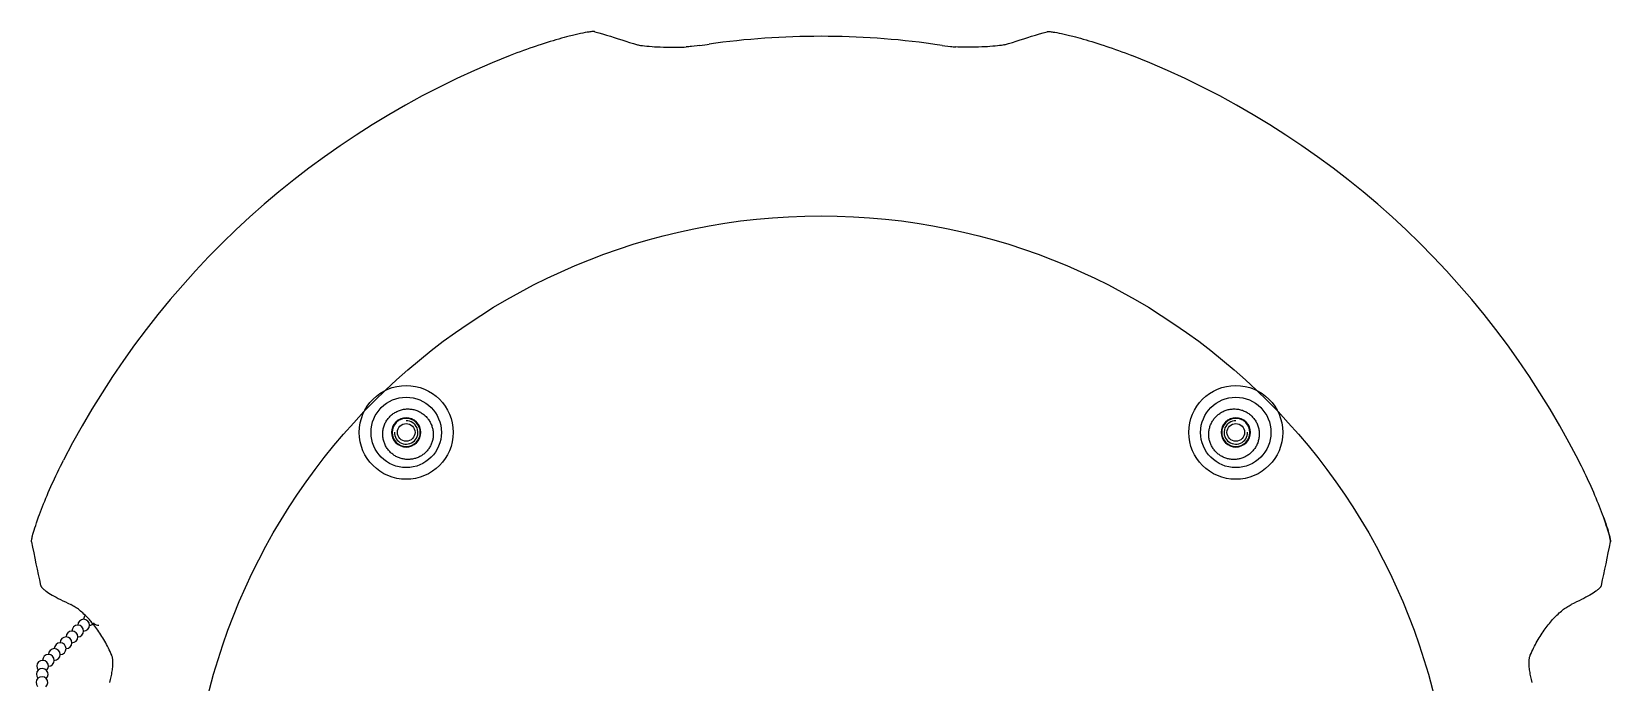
# Model space of a CAD drawing. Header units: millimetres. Extents: x -139278 to 641613, y -260926 to 217780.
# Drawn here: x 43561 to 44100, y 14080 to 14302 of the extents above; entities that cross this region are included whole.
import ezdxf

# ---------------------------------------------------------------- set-up
doc = ezdxf.new("R2010")
doc.units = ezdxf.units.MM

msp = doc.modelspace()

# ---------------------------------------------------------------- linework, layer by layer
for p, q in [((43751.209, 14301.514), (43750.604, 14301.419)), ((43751.573, 14301.565), (43751.209, 14301.514)), ((43751.905, 14301.606), (43751.573, 14301.565)), ((43752.204, 14301.636), (43751.905, 14301.606)), ((43752.471, 14301.657), (43752.204, 14301.636)), ((43752.704, 14301.667), (43752.471, 14301.657)), ((43752.904, 14301.668), (43752.704, 14301.667)), ((43753.07, 14301.659), (43752.904, 14301.668)), ((43753.203, 14301.64), (43753.07, 14301.659)), ((43753.256, 14301.627), (43753.203, 14301.64)), ((43753.256, 14301.627), (43754.586, 14301.238)), ((43906.263, 14301.238), (43907.593, 14301.627)), ((43907.593, 14301.627), (43907.646, 14301.64)), ((43907.646, 14301.64), (43907.779, 14301.659)), ((43907.779, 14301.659), (43907.945, 14301.668)), ((43907.945, 14301.668), (43908.145, 14301.667)), ((43908.145, 14301.667), (43908.379, 14301.657)), ((43908.379, 14301.657), (43908.645, 14301.636)), ((43908.645, 14301.636), (43908.944, 14301.606)), ((43908.944, 14301.606), (43909.276, 14301.565)), ((43909.276, 14301.565), (43909.64, 14301.514)), ((43909.64, 14301.514), (43910.245, 14301.419)), ((43732.204, 14296.374), (43731.107, 14295.994)), ((43733.29, 14296.743), (43732.204, 14296.374)), ((43733.829, 14296.923), (43733.29, 14296.743)), ((43734.897, 14297.274), (43733.829, 14296.923)), ((43735.951, 14297.614), (43734.897, 14297.274)), ((43736.988, 14297.941), (43735.951, 14297.614)), ((43738.007, 14298.256), (43736.988, 14297.941)), ((43739.007, 14298.557), (43738.007, 14298.256)), ((43739.984, 14298.845), (43739.007, 14298.557)), ((43740.939, 14299.12), (43739.984, 14298.845)), ((43741.869, 14299.38), (43740.939, 14299.12)), ((43742.772, 14299.627), (43741.869, 14299.38)), ((43743.647, 14299.86), (43742.772, 14299.627)), ((43744.492, 14300.079), (43743.647, 14299.86)), ((43745.593, 14300.354), (43744.492, 14300.079)), ((43746.581, 14300.591), (43745.593, 14300.354)), ((43747.512, 14300.804), (43746.581, 14300.591)), ((43748.382, 14300.993), (43747.512, 14300.804)), ((43749.189, 14301.159), (43748.382, 14300.993)), ((43749.93, 14301.3), (43749.189, 14301.159)), ((43750.604, 14301.419), (43749.93, 14301.3)), ((43754.586, 14301.238), (43755.913, 14300.846)), ((43755.913, 14300.846), (43757.238, 14300.45)), ((43757.238, 14300.45), (43758.561, 14300.05)), ((43758.561, 14300.05), (43759.882, 14299.647)), ((43759.882, 14299.647), (43761.201, 14299.239)), ((43761.201, 14299.239), (43762.518, 14298.828)), ((43762.518, 14298.828), (43763.833, 14298.413)), ((43763.833, 14298.413), (43765.146, 14297.995)), ((43765.146, 14297.995), (43766.456, 14297.572)), ((43766.456, 14297.572), (43767.764, 14297.146)), ((43767.82, 14297.131), (43768.022, 14297.091)), ((43768.022, 14297.091), (43768.387, 14297.032)), ((43768.387, 14297.032), (43768.874, 14296.963)), ((43768.874, 14296.963), (43769.48, 14296.888)), ((43769.48, 14296.888), (43770.2, 14296.807)), ((43770.2, 14296.807), (43771.03, 14296.723)), ((43771.03, 14296.723), (43771.77, 14296.656)), ((43771.77, 14296.656), (43772.785, 14296.575)), ((43772.785, 14296.575), (43773.665, 14296.514)), ((43773.665, 14296.514), (43774.603, 14296.458)), ((43774.603, 14296.458), (43775.595, 14296.409)), ((43775.595, 14296.409), (43776.638, 14296.368)), ((43776.638, 14296.368), (43777.728, 14296.338)), ((43777.728, 14296.338), (43778.863, 14296.319)), ((43778.863, 14296.319), (43780.038, 14296.314)), ((43780.038, 14296.314), (43781.25, 14296.324)), ((43781.25, 14296.324), (43781.868, 14296.335)), ((43781.868, 14296.335), (43782.495, 14296.35)), ((43782.495, 14296.35), (43783.129, 14296.37)), ((43783.129, 14296.37), (43783.769, 14296.395)), ((43783.769, 14296.395), (43784.417, 14296.424)), ((43784.874, 14296.451), (43784.417, 14296.424)), ((43785.333, 14296.487), (43784.874, 14296.451)), ((43785.794, 14296.529), (43785.333, 14296.487)), ((43786.258, 14296.578), (43785.794, 14296.529)), ((43787.19, 14296.69), (43786.258, 14296.578)), ((43788.128, 14296.816), (43787.19, 14296.69)), ((43789.072, 14296.95), (43788.128, 14296.816)), ((43789.072, 14296.95), (43791.584, 14297.308)), ((43791.584, 14297.308), (43792.215, 14297.396)), ((43869.265, 14297.308), (43868.634, 14297.396)), ((43871.778, 14296.95), (43869.265, 14297.308)), ((43871.778, 14296.95), (43872.721, 14296.816)), ((43872.721, 14296.816), (43873.66, 14296.69)), ((43873.66, 14296.69), (43874.591, 14296.578)), ((43874.591, 14296.578), (43875.055, 14296.529)), ((43875.055, 14296.529), (43875.516, 14296.487)), ((43875.516, 14296.487), (43875.975, 14296.451)), ((43875.975, 14296.451), (43876.433, 14296.424)), ((43877.08, 14296.395), (43876.433, 14296.424)), ((43877.72, 14296.37), (43877.08, 14296.395)), ((43878.354, 14296.35), (43877.72, 14296.37)), ((43878.981, 14296.335), (43878.354, 14296.35)), ((43879.599, 14296.324), (43878.981, 14296.335)), ((43880.811, 14296.314), (43879.599, 14296.324)), ((43881.986, 14296.319), (43880.811, 14296.314)), ((43883.121, 14296.338), (43881.986, 14296.319)), ((43884.212, 14296.368), (43883.121, 14296.338)), ((43885.255, 14296.409), (43884.212, 14296.368)), ((43886.247, 14296.458), (43885.255, 14296.409)), ((43887.184, 14296.514), (43886.247, 14296.458)), ((43888.064, 14296.575), (43887.184, 14296.514)), ((43889.079, 14296.656), (43888.064, 14296.575)), ((43889.819, 14296.723), (43889.079, 14296.656)), ((43890.649, 14296.807), (43889.819, 14296.723)), ((43891.369, 14296.888), (43890.649, 14296.807)), ((43891.975, 14296.963), (43891.369, 14296.888)), ((43892.462, 14297.032), (43891.975, 14296.963)), ((43892.827, 14297.091), (43892.462, 14297.032)), ((43893.029, 14297.131), (43892.827, 14297.091)), ((43893.085, 14297.146), (43894.393, 14297.572)), ((43894.393, 14297.572), (43895.704, 14297.995)), ((43895.704, 14297.995), (43897.016, 14298.413)), ((43897.016, 14298.413), (43898.331, 14298.828)), ((43898.331, 14298.828), (43899.648, 14299.239)), ((43899.648, 14299.239), (43900.967, 14299.647)), ((43900.967, 14299.647), (43902.288, 14300.05)), ((43902.288, 14300.05), (43903.611, 14300.45)), ((43903.611, 14300.45), (43904.936, 14300.846)), ((43904.936, 14300.846), (43906.263, 14301.238)), ((43910.245, 14301.419), (43910.919, 14301.3)), ((43910.919, 14301.3), (43911.66, 14301.159)), ((43911.66, 14301.159), (43912.467, 14300.993)), ((43912.467, 14300.993), (43913.337, 14300.804)), ((43913.337, 14300.804), (43914.268, 14300.591)), ((43914.268, 14300.591), (43915.256, 14300.354)), ((43915.256, 14300.354), (43916.357, 14300.079)), ((43916.357, 14300.079), (43917.202, 14299.86)), ((43917.202, 14299.86), (43918.077, 14299.627)), ((43918.077, 14299.627), (43918.981, 14299.38)), ((43918.981, 14299.38), (43919.91, 14299.12)), ((43919.91, 14299.12), (43920.865, 14298.845)), ((43920.865, 14298.845), (43921.843, 14298.557)), ((43921.843, 14298.557), (43922.842, 14298.256)), ((43922.842, 14298.256), (43923.861, 14297.941)), ((43923.861, 14297.941), (43924.898, 14297.614)), ((43924.898, 14297.614), (43925.952, 14297.274)), ((43925.952, 14297.274), (43927.02, 14296.923)), ((43927.02, 14296.923), (43927.559, 14296.743)), ((43927.559, 14296.743), (43928.646, 14296.374)), ((43928.646, 14296.374), (43929.742, 14295.994)), ((43725.54, 14293.947), (43724.423, 14293.512)), ((43726.659, 14294.374), (43725.54, 14293.947)), ((43727.777, 14294.793), (43726.659, 14294.374)), ((43728.892, 14295.203), (43727.777, 14294.793)), ((43730.003, 14295.603), (43728.892, 14295.203)), ((43731.107, 14295.994), (43730.003, 14295.603)), ((43929.742, 14295.994), (43930.846, 14295.603)), ((43930.846, 14295.603), (43931.957, 14295.203)), ((43931.957, 14295.203), (43933.072, 14294.793)), ((43933.072, 14294.793), (43934.19, 14294.374)), ((43934.19, 14294.374), (43935.309, 14293.947)), ((43935.309, 14293.947), (43936.426, 14293.512)), ((43686, 14172.159), (43686.324, 14172.294)), ((43686.324, 14172.294), (43686.653, 14172.416)), ((43686.653, 14172.416), (43686.987, 14172.524)), ((43686.987, 14172.524), (43687.325, 14172.619)), ((43687.325, 14172.619), (43687.666, 14172.7)), ((43687.666, 14172.7), (43688.01, 14172.766)), ((43688.01, 14172.766), (43688.357, 14172.819)), ((43688.357, 14172.819), (43688.705, 14172.857)), ((43688.705, 14172.857), (43689.055, 14172.881)), ((43689.055, 14172.881), (43689.405, 14172.891)), ((43689.405, 14172.891), (43689.755, 14172.887)), ((43689.755, 14172.887), (43690.105, 14172.869)), ((43690.105, 14172.869), (43690.453, 14172.836)), ((43690.453, 14172.836), (43690.8, 14172.789)), ((43690.8, 14172.789), (43691.145, 14172.729)), ((43691.145, 14172.729), (43691.486, 14172.654)), ((43691.486, 14172.654), (43691.825, 14172.566)), ((43691.825, 14172.566), (43692.159, 14172.464)), ((43692.159, 14172.464), (43692.489, 14172.348)), ((43692.489, 14172.348), (43692.814, 14172.22)), ((43692.814, 14172.22), (43693.134, 14172.078)), ((43967.686, 14172.065), (43968.006, 14172.208)), ((43968.006, 14172.208), (43968.332, 14172.338)), ((43968.332, 14172.338), (43968.663, 14172.455)), ((43968.663, 14172.455), (43968.998, 14172.558)), ((43968.998, 14172.558), (43969.337, 14172.648)), ((43969.337, 14172.648), (43969.679, 14172.723)), ((43969.679, 14172.723), (43970.025, 14172.785)), ((43970.025, 14172.785), (43970.373, 14172.833)), ((43970.373, 14172.833), (43970.722, 14172.867)), ((43970.722, 14172.867), (43971.073, 14172.886)), ((43971.073, 14172.886), (43971.424, 14172.891)), ((43971.424, 14172.891), (43971.775, 14172.882)), ((43971.775, 14172.882), (43972.126, 14172.859)), ((43972.126, 14172.859), (43972.475, 14172.821)), ((43972.475, 14172.821), (43972.823, 14172.769)), ((43972.823, 14172.769), (43973.169, 14172.703)), ((43973.169, 14172.703), (43973.511, 14172.622)), ((43973.511, 14172.622), (43973.85, 14172.528)), ((43973.85, 14172.528), (43974.185, 14172.42)), ((43974.185, 14172.42), (43974.516, 14172.298)), ((43974.516, 14172.298), (43974.841, 14172.163)), ((43681.262, 14166.791), (43681.37, 14167.126)), ((43681.37, 14167.126), (43681.492, 14167.456)), ((43681.492, 14167.456), (43681.627, 14167.781)), ((43681.627, 14167.781), (43681.776, 14168.101)), ((43681.776, 14168.101), (43681.937, 14168.414)), ((43681.937, 14168.414), (43682.112, 14168.72)), ((43682.112, 14168.72), (43682.299, 14169.018)), ((43682.299, 14169.018), (43682.498, 14169.309)), ((43682.498, 14169.309), (43682.709, 14169.591)), ((43682.709, 14169.591), (43682.931, 14169.865)), ((43682.931, 14169.865), (43683.164, 14170.129)), ((43683.164, 14170.129), (43683.407, 14170.382)), ((43683.407, 14170.382), (43683.661, 14170.625)), ((43683.661, 14170.625), (43683.924, 14170.858)), ((43683.924, 14170.858), (43684.196, 14171.079)), ((43684.196, 14171.079), (43684.477, 14171.29)), ((43684.477, 14171.29), (43684.767, 14171.488)), ((43684.767, 14171.488), (43685.065, 14171.675)), ((43685.065, 14171.675), (43685.37, 14171.849)), ((43685.37, 14171.849), (43685.682, 14172.01)), ((43685.682, 14172.01), (43686, 14172.159)), ((43693.134, 14172.078), (43693.447, 14171.924)), ((43693.447, 14171.924), (43693.754, 14171.757)), ((43693.754, 14171.757), (43694.054, 14171.579)), ((43694.054, 14171.579), (43694.347, 14171.388)), ((43694.347, 14171.388), (43694.631, 14171.185)), ((43694.631, 14171.185), (43694.907, 14170.971)), ((43694.907, 14170.971), (43695.175, 14170.747)), ((43695.175, 14170.747), (43695.433, 14170.511)), ((43695.433, 14170.511), (43695.681, 14170.266)), ((43695.681, 14170.266), (43695.92, 14170.01)), ((43695.92, 14170.01), (43696.133, 14169.764)), ((43696.133, 14169.764), (43696.337, 14169.509)), ((43696.337, 14169.509), (43696.531, 14169.246)), ((43696.531, 14169.246), (43696.716, 14168.977)), ((43696.716, 14168.977), (43696.89, 14168.701)), ((43696.89, 14168.701), (43697.053, 14168.418)), ((43697.053, 14168.418), (43697.206, 14168.13)), ((43697.206, 14168.13), (43697.348, 14167.836)), ((43697.348, 14167.836), (43697.479, 14167.537)), ((43697.479, 14167.537), (43697.598, 14167.233)), ((43697.598, 14167.233), (43697.706, 14166.924)), ((43697.706, 14166.924), (43697.802, 14166.612)), ((43963.04, 14166.584), (43963.134, 14166.896)), ((43963.134, 14166.896), (43963.241, 14167.203)), ((43963.241, 14167.203), (43963.358, 14167.507)), ((43963.358, 14167.507), (43963.487, 14167.806)), ((43963.487, 14167.806), (43963.627, 14168.099)), ((43963.627, 14168.099), (43963.779, 14168.387)), ((43963.779, 14168.387), (43963.94, 14168.67)), ((43963.94, 14168.67), (43964.113, 14168.946)), ((43964.113, 14168.946), (43964.295, 14169.215)), ((43964.295, 14169.215), (43964.488, 14169.477)), ((43964.488, 14169.477), (43964.69, 14169.732)), ((43964.69, 14169.732), (43964.901, 14169.979)), ((43964.901, 14169.979), (43965.139, 14170.236)), ((43965.139, 14170.236), (43965.387, 14170.484)), ((43965.387, 14170.484), (43965.645, 14170.721)), ((43965.645, 14170.721), (43965.912, 14170.947)), ((43965.912, 14170.947), (43966.188, 14171.163)), ((43966.188, 14171.163), (43966.473, 14171.367)), ((43966.473, 14171.367), (43966.765, 14171.56)), ((43966.765, 14171.56), (43967.065, 14171.741)), ((43967.065, 14171.741), (43967.373, 14171.909)), ((43967.373, 14171.909), (43967.686, 14172.065)), ((43974.841, 14172.163), (43975.16, 14172.014)), ((43975.16, 14172.014), (43975.473, 14171.852)), ((43975.473, 14171.852), (43975.779, 14171.678)), ((43975.779, 14171.678), (43976.078, 14171.491)), ((43976.078, 14171.491), (43976.368, 14171.292)), ((43976.368, 14171.292), (43976.651, 14171.081)), ((43976.651, 14171.081), (43976.924, 14170.859)), ((43976.924, 14170.859), (43977.188, 14170.626)), ((43977.188, 14170.626), (43977.442, 14170.382)), ((43977.442, 14170.382), (43977.685, 14170.129)), ((43977.685, 14170.129), (43977.917, 14169.866)), ((43977.917, 14169.866), (43978.139, 14169.594)), ((43978.139, 14169.594), (43978.349, 14169.313)), ((43978.349, 14169.313), (43978.547, 14169.023)), ((43978.547, 14169.023), (43978.734, 14168.725)), ((43978.734, 14168.725), (43978.908, 14168.42)), ((43978.908, 14168.42), (43979.07, 14168.108)), ((43979.07, 14168.108), (43979.218, 14167.79)), ((43979.218, 14167.79), (43979.353, 14167.466)), ((43979.353, 14167.466), (43979.475, 14167.137)), ((43979.475, 14167.137), (43979.584, 14166.803)), ((43680.898, 14164.365), (43680.908, 14164.716)), ((43680.904, 14164.013), (43680.898, 14164.365)), ((43680.923, 14163.663), (43680.904, 14164.013)), ((43680.908, 14164.716), (43680.931, 14165.067)), ((43680.957, 14163.313), (43680.923, 14163.663)), ((43680.931, 14165.067), (43680.969, 14165.416)), ((43681.004, 14162.965), (43680.957, 14163.313)), ((43680.969, 14165.416), (43681.021, 14165.764)), ((43681.066, 14162.62), (43681.004, 14162.965)), ((43681.021, 14165.764), (43681.087, 14166.109)), ((43681.142, 14162.277), (43681.066, 14162.62)), ((43681.087, 14166.109), (43681.167, 14166.452)), ((43681.232, 14161.938), (43681.142, 14162.277)), ((43681.167, 14166.452), (43681.262, 14166.791)), ((43681.335, 14161.603), (43681.232, 14161.938)), ((43681.452, 14161.273), (43681.335, 14161.603)), ((43697.681, 14161.468), (43697.57, 14161.16)), ((43697.78, 14161.779), (43697.681, 14161.468)), ((43697.867, 14162.094), (43697.78, 14161.779)), ((43697.802, 14166.612), (43697.886, 14166.297)), ((43697.942, 14162.411), (43697.867, 14162.094)), ((43697.886, 14166.297), (43697.958, 14165.978)), ((43698.005, 14162.732), (43697.942, 14162.411)), ((43697.958, 14165.978), (43698.018, 14165.657)), ((43698.056, 14163.055), (43698.005, 14162.732)), ((43698.018, 14165.657), (43698.065, 14165.334)), ((43698.094, 14163.379), (43698.056, 14163.055)), ((43698.065, 14165.334), (43698.101, 14165.01)), ((43698.12, 14163.705), (43698.094, 14163.379)), ((43698.101, 14165.01), (43698.124, 14164.684)), ((43698.134, 14164.031), (43698.12, 14163.705)), ((43698.124, 14164.684), (43698.135, 14164.357)), ((43698.135, 14164.357), (43698.134, 14164.031)), ((43962.714, 14164.336), (43962.724, 14164.661)), ((43962.716, 14164.01), (43962.714, 14164.336)), ((43962.73, 14163.685), (43962.716, 14164.01)), ((43962.724, 14164.661), (43962.746, 14164.986)), ((43962.757, 14163.361), (43962.73, 14163.685)), ((43962.746, 14164.986), (43962.781, 14165.31)), ((43962.796, 14163.037), (43962.757, 14163.361)), ((43962.781, 14165.31), (43962.827, 14165.632)), ((43962.847, 14162.716), (43962.796, 14163.037)), ((43962.827, 14165.632), (43962.886, 14165.952)), ((43962.91, 14162.396), (43962.847, 14162.716)), ((43962.886, 14165.952), (43962.957, 14166.27)), ((43962.986, 14162.08), (43962.91, 14162.396)), ((43962.957, 14166.27), (43963.04, 14166.584)), ((43963.073, 14161.766), (43962.986, 14162.08)), ((43963.172, 14161.456), (43963.073, 14161.766)), ((43963.283, 14161.15), (43963.172, 14161.456)), ((43979.523, 14161.631), (43979.408, 14161.301)), ((43979.625, 14161.965), (43979.523, 14161.631)), ((43979.584, 14166.803), (43979.678, 14166.465)), ((43979.713, 14162.303), (43979.625, 14161.965)), ((43979.678, 14166.465), (43979.759, 14166.124)), ((43979.788, 14162.645), (43979.713, 14162.303)), ((43979.759, 14166.124), (43979.826, 14165.78)), ((43979.849, 14162.99), (43979.788, 14162.645)), ((43979.826, 14165.78), (43979.878, 14165.433)), ((43979.895, 14163.337), (43979.849, 14162.99)), ((43979.878, 14165.433), (43979.917, 14165.085)), ((43979.928, 14163.685), (43979.895, 14163.337)), ((43979.917, 14165.085), (43979.941, 14164.735)), ((43979.946, 14164.035), (43979.928, 14163.685)), ((43979.941, 14164.735), (43979.951, 14164.385)), ((43979.951, 14164.385), (43979.946, 14164.035)), ((43681.582, 14160.947), (43681.452, 14161.273)), ((43681.725, 14160.627), (43681.582, 14160.947)), ((43681.881, 14160.313), (43681.725, 14160.627)), ((43682.049, 14160.006), (43681.881, 14160.313)), ((43682.23, 14159.706), (43682.049, 14160.006)), ((43682.423, 14159.413), (43682.23, 14159.706)), ((43682.627, 14159.129), (43682.423, 14159.413)), ((43682.842, 14158.853), (43682.627, 14159.129)), ((43683.069, 14158.586), (43682.842, 14158.853)), ((43683.306, 14158.328), (43683.069, 14158.586)), ((43683.554, 14158.08), (43683.306, 14158.328)), ((43683.811, 14157.842), (43683.554, 14158.08)), ((43684.058, 14157.631), (43683.811, 14157.842)), ((43684.313, 14157.429), (43684.058, 14157.631)), ((43684.575, 14157.236), (43684.313, 14157.429)), ((43684.844, 14157.053), (43684.575, 14157.236)), ((43685.12, 14156.881), (43684.844, 14157.053)), ((43685.402, 14156.719), (43685.12, 14156.881)), ((43685.691, 14156.568), (43685.402, 14156.719)), ((43685.984, 14156.428), (43685.691, 14156.568)), ((43686.283, 14156.299), (43685.984, 14156.428)), ((43686.586, 14156.181), (43686.283, 14156.299)), ((43686.894, 14156.075), (43686.586, 14156.181)), ((43687.205, 14155.98), (43686.894, 14156.075)), ((43692.334, 14156.113), (43692.024, 14156.014)), ((43692.64, 14156.223), (43692.334, 14156.113)), ((43692.942, 14156.346), (43692.64, 14156.223)), ((43693.239, 14156.48), (43692.942, 14156.346)), ((43693.531, 14156.625), (43693.239, 14156.48)), ((43693.817, 14156.781), (43693.531, 14156.625)), ((43694.097, 14156.947), (43693.817, 14156.781)), ((43694.37, 14157.125), (43694.097, 14156.947)), ((43694.637, 14157.313), (43694.37, 14157.125)), ((43694.896, 14157.511), (43694.637, 14157.313)), ((43695.148, 14157.719), (43694.896, 14157.511)), ((43695.392, 14157.936), (43695.148, 14157.719)), ((43695.627, 14158.163), (43695.392, 14157.936)), ((43695.855, 14158.399), (43695.627, 14158.163)), ((43696.073, 14158.644), (43695.855, 14158.399)), ((43696.281, 14158.896), (43696.073, 14158.644)), ((43696.48, 14159.156), (43696.281, 14158.896)), ((43696.668, 14159.424), (43696.48, 14159.156)), ((43696.846, 14159.698), (43696.668, 14159.424)), ((43697.013, 14159.979), (43696.846, 14159.698)), ((43697.169, 14160.266), (43697.013, 14159.979)), ((43697.314, 14160.559), (43697.169, 14160.266)), ((43697.448, 14160.857), (43697.314, 14160.559)), ((43697.57, 14161.16), (43697.448, 14160.857)), ((43963.405, 14160.848), (43963.283, 14161.15)), ((43963.539, 14160.551), (43963.405, 14160.848)), ((43963.684, 14160.259), (43963.539, 14160.551)), ((43963.84, 14159.973), (43963.684, 14160.259)), ((43964.007, 14159.693), (43963.84, 14159.973)), ((43964.184, 14159.42), (43964.007, 14159.693)), ((43964.372, 14159.153), (43964.184, 14159.42)), ((43964.57, 14158.894), (43964.372, 14159.153)), ((43964.778, 14158.642), (43964.57, 14158.894)), ((43964.995, 14158.398), (43964.778, 14158.642)), ((43965.222, 14158.163), (43964.995, 14158.398)), ((43965.458, 14157.935), (43965.222, 14158.163)), ((43965.703, 14157.717), (43965.458, 14157.935)), ((43965.955, 14157.509), (43965.703, 14157.717)), ((43966.216, 14157.31), (43965.955, 14157.509)), ((43966.483, 14157.122), (43966.216, 14157.31)), ((43966.758, 14156.944), (43966.483, 14157.122)), ((43967.039, 14156.777), (43966.758, 14156.944)), ((43967.326, 14156.621), (43967.039, 14156.777)), ((43967.619, 14156.476), (43967.326, 14156.621)), ((43967.917, 14156.342), (43967.619, 14156.476)), ((43968.22, 14156.219), (43967.917, 14156.342)), ((43968.527, 14156.109), (43968.22, 14156.219)), ((43968.838, 14156.01), (43968.527, 14156.109)), ((43973.984, 14156.084), (43973.672, 14155.988)), ((43974.292, 14156.192), (43973.984, 14156.084)), ((43974.596, 14156.311), (43974.292, 14156.192)), ((43974.895, 14156.442), (43974.596, 14156.311)), ((43975.189, 14156.584), (43974.895, 14156.442)), ((43975.478, 14156.736), (43975.189, 14156.584)), ((43975.76, 14156.9), (43975.478, 14156.736)), ((43976.036, 14157.074), (43975.76, 14156.9)), ((43976.306, 14157.258), (43976.036, 14157.074)), ((43976.568, 14157.453), (43976.306, 14157.258)), ((43976.823, 14157.657), (43976.568, 14157.453)), ((43977.07, 14157.87), (43976.823, 14157.657)), ((43977.325, 14158.109), (43977.07, 14157.87)), ((43977.571, 14158.357), (43977.325, 14158.109)), ((43977.806, 14158.615), (43977.571, 14158.357)), ((43978.031, 14158.883), (43977.806, 14158.615)), ((43978.244, 14159.159), (43978.031, 14158.883)), ((43978.447, 14159.443), (43978.244, 14159.159)), ((43978.638, 14159.736), (43978.447, 14159.443)), ((43978.817, 14160.036), (43978.638, 14159.736)), ((43978.984, 14160.343), (43978.817, 14160.036)), ((43979.138, 14160.656), (43978.984, 14160.343)), ((43979.279, 14160.976), (43979.138, 14160.656)), ((43979.408, 14161.301), (43979.279, 14160.976)), ((43569.397, 14150.103), (43569.905, 14151.17)), ((43569.905, 14151.17), (43570.423, 14152.24)), ((43570.423, 14152.24), (43570.951, 14153.312)), ((43570.951, 14153.312), (43571.486, 14154.385)), ((43571.486, 14154.385), (43572.029, 14155.455)), ((43687.52, 14155.898), (43687.205, 14155.98)), ((43687.838, 14155.827), (43687.52, 14155.898)), ((43688.158, 14155.768), (43687.838, 14155.827)), ((43688.48, 14155.721), (43688.158, 14155.768)), ((43688.804, 14155.687), (43688.48, 14155.721)), ((43689.129, 14155.664), (43688.804, 14155.687)), ((43689.454, 14155.654), (43689.129, 14155.664)), ((43689.78, 14155.656), (43689.454, 14155.654)), ((43690.105, 14155.671), (43689.78, 14155.656)), ((43690.429, 14155.698), (43690.105, 14155.671)), ((43690.753, 14155.737), (43690.429, 14155.698)), ((43691.074, 14155.788), (43690.753, 14155.737)), ((43691.393, 14155.851), (43691.074, 14155.788)), ((43691.71, 14155.926), (43691.393, 14155.851)), ((43692.024, 14156.014), (43691.71, 14155.926)), ((43969.153, 14155.923), (43968.838, 14156.01)), ((43969.471, 14155.848), (43969.153, 14155.923)), ((43969.791, 14155.785), (43969.471, 14155.848)), ((43970.114, 14155.734), (43969.791, 14155.785)), ((43970.438, 14155.696), (43970.114, 14155.734)), ((43970.764, 14155.67), (43970.438, 14155.696)), ((43971.09, 14155.656), (43970.764, 14155.67)), ((43971.417, 14155.655), (43971.09, 14155.656)), ((43971.743, 14155.665), (43971.417, 14155.655)), ((43972.069, 14155.689), (43971.743, 14155.665)), ((43972.394, 14155.724), (43972.069, 14155.689)), ((43972.717, 14155.772), (43972.394, 14155.724)), ((43973.038, 14155.832), (43972.717, 14155.772)), ((43973.356, 14155.904), (43973.038, 14155.832)), ((43973.672, 14155.988), (43973.356, 14155.904)), ((44089.363, 14154.385), (44088.82, 14155.455)), ((44089.898, 14153.312), (44089.363, 14154.385)), ((44090.426, 14152.24), (44089.898, 14153.312)), ((44090.944, 14151.17), (44090.426, 14152.24)), ((44091.453, 14150.103), (44090.944, 14151.17)), ((43566.807, 14144.375), (43567.249, 14145.391)), ((43567.249, 14145.391), (43567.705, 14146.421)), ((43567.705, 14146.421), (43567.937, 14146.94)), ((43567.937, 14146.94), (43568.412, 14147.986)), ((43568.412, 14147.986), (43568.899, 14149.041)), ((43568.899, 14149.041), (43569.397, 14150.103)), ((44091.95, 14149.041), (44091.453, 14150.103)), ((44092.437, 14147.986), (44091.95, 14149.041)), ((44092.912, 14146.94), (44092.437, 14147.986)), ((44093.145, 14146.421), (44092.912, 14146.94)), ((44093.6, 14145.391), (44093.145, 14146.421)), ((44094.042, 14144.375), (44093.6, 14145.391)), ((43564.815, 14139.553), (43565.182, 14140.477)), ((43565.182, 14140.477), (43565.566, 14141.423)), ((43565.566, 14141.423), (43565.965, 14142.389)), ((43565.965, 14142.389), (43566.378, 14143.374)), ((43566.378, 14143.374), (43566.807, 14144.375)), ((44094.471, 14143.374), (44094.042, 14144.375)), ((44094.885, 14142.389), (44094.471, 14143.374)), ((44095.283, 14141.423), (44094.885, 14142.389)), ((44095.667, 14140.477), (44095.283, 14141.423)), ((44096.034, 14139.553), (44095.667, 14140.477)), ((43562.793, 14134.078), (43563.126, 14135.038)), ((43563.126, 14135.038), (43563.509, 14136.107)), ((43563.509, 14136.107), (43563.81, 14136.928)), ((43563.81, 14136.928), (43564.128, 14137.777)), ((43564.128, 14137.777), (43564.463, 14138.652)), ((43564.463, 14138.652), (43564.815, 14139.553)), ((44096.386, 14138.652), (44096.034, 14139.553)), ((44096.721, 14137.777), (44096.386, 14138.652)), ((44097.039, 14136.928), (44096.721, 14137.777)), ((44097.341, 14136.107), (44097.039, 14136.928)), ((44097.723, 14135.038), (44097.341, 14136.107)), ((44097.485, 14135.708), (44097.837, 14134.712)), ((44098.056, 14134.078), (44097.723, 14135.038)), ((44097.837, 14134.712), (44098.16, 14133.77)), ((43561.26, 14128.881), (43561.333, 14129.207)), ((43561.333, 14129.207), (43561.419, 14129.564)), ((43561.419, 14129.564), (43561.574, 14130.156)), ((43561.574, 14130.156), (43561.758, 14130.815)), ((43561.758, 14130.815), (43561.972, 14131.539)), ((43561.972, 14131.539), (43562.216, 14132.326)), ((43562.216, 14132.326), (43562.49, 14133.173)), ((43562.49, 14133.173), (43562.793, 14134.078)), ((44098.359, 14133.173), (44098.056, 14134.078)), ((44098.16, 14133.77), (44098.454, 14132.884)), ((44098.633, 14132.326), (44098.359, 14133.173)), ((44098.454, 14132.884), (44098.718, 14132.057)), ((44098.877, 14131.539), (44098.633, 14132.326)), ((44098.718, 14132.057), (44098.952, 14131.291)), ((44099.091, 14130.815), (44098.877, 14131.539)), ((44098.952, 14131.291), (44099.156, 14130.588)), ((44099.275, 14130.156), (44099.091, 14130.815)), ((44099.156, 14130.588), (44099.33, 14129.951)), ((44099.43, 14129.564), (44099.275, 14130.156)), ((44099.33, 14129.951), (44099.43, 14129.564)), ((44099.516, 14129.207), (44099.43, 14129.564)), ((44099.43, 14129.564), (44099.516, 14129.207)), ((44099.589, 14128.881), (44099.516, 14129.207)), ((44099.516, 14129.207), (44099.589, 14128.881)), ((43561.094, 14127.729), (43561.101, 14127.895)), ((43561.1, 14127.595), (43561.094, 14127.729)), ((43561.108, 14127.541), (43561.1, 14127.595)), ((43561.101, 14127.895), (43561.121, 14128.093)), ((43561.108, 14127.541), (43561.465, 14125.674)), ((43561.121, 14128.093), (43561.154, 14128.324)), ((43561.154, 14128.324), (43561.201, 14128.587)), ((43561.201, 14128.587), (43561.26, 14128.881)), ((43561.465, 14125.674), (43561.83, 14123.809)), ((43561.83, 14123.809), (43562.202, 14121.948)), ((44098.647, 14121.948), (44099.019, 14123.809)), ((44099.019, 14123.809), (44099.384, 14125.674)), ((44099.384, 14125.674), (44099.742, 14127.541)), ((44099.648, 14128.587), (44099.589, 14128.881)), ((44099.589, 14128.881), (44099.649, 14128.587)), ((44099.695, 14128.324), (44099.648, 14128.587)), ((44099.649, 14128.587), (44099.695, 14128.324)), ((44099.728, 14128.093), (44099.695, 14128.324)), ((44099.695, 14128.324), (44099.728, 14128.093)), ((44099.748, 14127.895), (44099.728, 14128.093)), ((44099.728, 14128.093), (44099.748, 14127.895)), ((44099.742, 14127.541), (44099.749, 14127.595)), ((44099.749, 14127.595), (44099.742, 14127.541)), ((44099.755, 14127.729), (44099.748, 14127.895)), ((44099.748, 14127.895), (44099.755, 14127.729)), ((44099.749, 14127.595), (44099.755, 14127.729)), ((44099.755, 14127.729), (44099.749, 14127.595)), ((43562.202, 14121.948), (43562.582, 14120.09)), ((43562.582, 14120.09), (43562.97, 14118.235)), ((44097.879, 14118.235), (44098.267, 14120.09)), ((44098.267, 14120.09), (44098.647, 14121.948)), ((43562.97, 14118.235), (43563.365, 14116.384)), ((43563.365, 14116.384), (43563.767, 14114.536)), ((43563.767, 14114.536), (43564.177, 14112.691)), ((44096.672, 14112.691), (44097.082, 14114.536)), ((44097.082, 14114.536), (44097.484, 14116.384)), ((44097.484, 14116.384), (44097.879, 14118.235)), ((43564.177, 14112.691), (43564.204, 14112.594)), ((43564.204, 14112.594), (43564.244, 14112.494)), ((43564.244, 14112.494), (43564.295, 14112.39)), ((43564.295, 14112.39), (43564.359, 14112.282)), ((43564.359, 14112.282), (43564.434, 14112.171)), ((43564.434, 14112.171), (43564.522, 14112.056)), ((43564.522, 14112.056), (43564.621, 14111.937)), ((43564.621, 14111.937), (43564.733, 14111.814)), ((43564.733, 14111.814), (43564.856, 14111.688)), ((43564.856, 14111.688), (43564.992, 14111.559)), ((43564.992, 14111.559), (43565.14, 14111.426)), ((43565.14, 14111.426), (43565.299, 14111.289)), ((43565.299, 14111.289), (43565.471, 14111.149)), ((43565.471, 14111.149), (43565.654, 14111.005)), ((43565.654, 14111.005), (43565.849, 14110.858)), ((43565.849, 14110.858), (43566.056, 14110.707)), ((43566.056, 14110.707), (43566.506, 14110.396)), ((43566.506, 14110.396), (43567.002, 14110.071)), ((43567.002, 14110.071), (43567.545, 14109.733)), ((43567.545, 14109.733), (43568.134, 14109.382)), ((43568.134, 14109.382), (43568.768, 14109.018)), ((43568.768, 14109.018), (43569.448, 14108.641)), ((43569.448, 14108.641), (43570.173, 14108.252)), ((43570.173, 14108.252), (43570.942, 14107.852)), ((43570.942, 14107.852), (43571.755, 14107.439)), ((44089.907, 14107.852), (44089.094, 14107.439)), ((44090.676, 14108.252), (44089.907, 14107.852)), ((44091.401, 14108.641), (44090.676, 14108.252)), ((44092.081, 14109.018), (44091.401, 14108.641)), ((44092.716, 14109.382), (44092.081, 14109.018)), ((44093.304, 14109.733), (44092.716, 14109.382)), ((44093.847, 14110.071), (44093.304, 14109.733)), ((44094.344, 14110.396), (44093.847, 14110.071)), ((44094.793, 14110.707), (44094.344, 14110.396)), ((44095, 14110.858), (44094.793, 14110.707)), ((44095.195, 14111.005), (44095, 14110.858)), ((44095.378, 14111.149), (44095.195, 14111.005)), ((44095.55, 14111.289), (44095.378, 14111.149)), ((44095.709, 14111.426), (44095.55, 14111.289)), ((44095.857, 14111.559), (44095.709, 14111.426)), ((44095.993, 14111.688), (44095.857, 14111.559)), ((44096.116, 14111.814), (44095.993, 14111.688)), ((44096.228, 14111.937), (44096.116, 14111.814)), ((44096.328, 14112.056), (44096.228, 14111.937)), ((44096.415, 14112.171), (44096.328, 14112.056)), ((44096.491, 14112.282), (44096.415, 14112.171)), ((44096.554, 14112.39), (44096.491, 14112.282)), ((44096.605, 14112.494), (44096.554, 14112.39)), ((44096.645, 14112.594), (44096.605, 14112.494)), ((44096.672, 14112.691), (44096.645, 14112.594)), ((43571.755, 14107.439), (43572.611, 14107.016)), ((43572.611, 14107.016), (43573.509, 14106.581)), ((43573.509, 14106.581), (43574.45, 14106.135)), ((43574.825, 14105.951), (43574.449, 14106.135)), ((43574.825, 14105.951), (43574.449, 14106.135)), ((43575.201, 14105.75), (43574.825, 14105.951)), ((43575.201, 14105.75), (43574.825, 14105.951)), ((43575.577, 14105.533), (43575.201, 14105.75)), ((43575.577, 14105.533), (43575.201, 14105.75)), ((43575.954, 14105.301), (43575.577, 14105.533)), ((43575.954, 14105.301), (43575.577, 14105.533)), ((43576.331, 14105.053), (43575.954, 14105.301)), ((43576.331, 14105.053), (43575.954, 14105.301)), ((43576.709, 14104.79), (43576.331, 14105.053)), ((43576.709, 14104.79), (43576.331, 14105.053)), ((43577.086, 14104.513), (43576.709, 14104.79)), ((43577.086, 14104.513), (43576.709, 14104.79)), ((43577.463, 14104.221), (43577.086, 14104.513)), ((43577.463, 14104.221), (43577.086, 14104.513)), ((43577.84, 14103.915), (43577.463, 14104.221)), ((43577.84, 14103.915), (43577.463, 14104.221)), ((43578.217, 14103.596), (43577.84, 14103.915)), ((43578.217, 14103.596), (43577.84, 14103.915)), ((43578.593, 14103.263), (43578.217, 14103.596)), ((43578.593, 14103.263), (43578.217, 14103.596)), ((43578.968, 14102.918), (43578.593, 14103.263)), ((43578.968, 14102.918), (43578.593, 14103.263)), ((43579.343, 14102.559), (43578.968, 14102.918)), ((43579.343, 14102.559), (43578.968, 14102.918)), ((43579.716, 14102.188), (43579.343, 14102.559)), ((43579.716, 14102.188), (43579.343, 14102.559)), ((43580.089, 14101.805), (43579.716, 14102.188)), ((43580.089, 14101.805), (43579.716, 14102.188)), ((44080.76, 14101.805), (44081.133, 14102.188)), ((44081.133, 14102.188), (44081.506, 14102.559)), ((44081.506, 14102.559), (44081.881, 14102.918)), ((44081.881, 14102.918), (44082.256, 14103.263)), ((44082.256, 14103.263), (44082.632, 14103.596)), ((44082.632, 14103.596), (44083.009, 14103.915)), ((44083.009, 14103.915), (44083.386, 14104.221)), ((44083.386, 14104.221), (44083.763, 14104.513)), ((44083.763, 14104.513), (44084.14, 14104.79)), ((44084.14, 14104.79), (44084.518, 14105.053)), ((44084.518, 14105.053), (44084.895, 14105.301)), ((44084.895, 14105.301), (44085.272, 14105.533)), ((44085.272, 14105.533), (44085.649, 14105.75)), ((44085.649, 14105.75), (44086.025, 14105.951)), ((44086.025, 14105.951), (44086.4, 14106.135)), ((44087.34, 14106.581), (44086.399, 14106.135)), ((44088.238, 14107.016), (44087.34, 14106.581)), ((44089.094, 14107.439), (44088.238, 14107.016)), ((43580.46, 14101.41), (43580.089, 14101.805)), ((43580.46, 14101.41), (43580.089, 14101.805)), ((43580.83, 14101.003), (43580.46, 14101.41)), ((43580.83, 14101.003), (43580.46, 14101.41)), ((43581.198, 14100.585), (43580.83, 14101.003)), ((43581.198, 14100.585), (43580.83, 14101.003)), ((43581.484, 14100.25), (43581.198, 14100.585)), ((43581.565, 14100.155), (43581.198, 14100.585)), ((43581.93, 14099.714), (43581.565, 14100.155)), ((43582.293, 14099.263), (43581.93, 14099.714)), ((43582.653, 14098.801), (43582.293, 14099.263)), ((43583.011, 14098.328), (43582.653, 14098.801)), ((43583.367, 14097.846), (43583.011, 14098.328)), ((43583.719, 14097.353), (43583.367, 14097.846)), ((43584.068, 14096.85), (43583.719, 14097.353)), ((43584.414, 14096.337), (43584.068, 14096.85)), ((44076.435, 14096.337), (44076.781, 14096.85)), ((44076.781, 14096.85), (44077.13, 14097.353)), ((44077.13, 14097.353), (44077.483, 14097.846)), ((44077.483, 14097.846), (44077.838, 14098.328)), ((44077.838, 14098.328), (44078.196, 14098.801)), ((44078.196, 14098.801), (44078.557, 14099.263)), ((44078.557, 14099.263), (44078.919, 14099.714)), ((44078.919, 14099.714), (44079.284, 14100.155)), ((44079.284, 14100.155), (44079.651, 14100.585)), ((44079.651, 14100.585), (44080.019, 14101.003)), ((44080.019, 14101.003), (44080.389, 14101.41)), ((44080.389, 14101.41), (44080.76, 14101.805)), ((43584.756, 14095.815), (43584.414, 14096.337)), ((43585.094, 14095.283), (43584.756, 14095.815)), ((43585.428, 14094.742), (43585.094, 14095.283)), ((43585.757, 14094.191), (43585.428, 14094.742)), ((43586.081, 14093.631), (43585.757, 14094.191)), ((43586.399, 14093.061), (43586.081, 14093.631)), ((43586.712, 14092.483), (43586.399, 14093.061)), ((43587.018, 14091.895), (43586.712, 14092.483)), ((43587.317, 14091.298), (43587.018, 14091.895)), ((44073.532, 14091.298), (44073.831, 14091.895)), ((44073.831, 14091.895), (44074.137, 14092.483)), ((44074.137, 14092.483), (44074.45, 14093.061)), ((44074.45, 14093.061), (44074.768, 14093.631)), ((44074.768, 14093.631), (44075.092, 14094.191)), ((44075.092, 14094.191), (44075.421, 14094.742)), ((44075.421, 14094.742), (44075.755, 14095.283)), ((44075.755, 14095.283), (44076.093, 14095.815)), ((44076.093, 14095.815), (44076.435, 14096.337)), ((43587.609, 14090.692), (43587.317, 14091.298)), ((43587.893, 14090.076), (43587.609, 14090.692)), ((43588.169, 14089.452), (43587.893, 14090.076)), ((43588.436, 14088.818), (43588.169, 14089.452)), ((43588.516, 14088.606), (43588.436, 14088.818)), ((43588.587, 14088.392), (43588.516, 14088.606)), ((43588.648, 14088.176), (43588.587, 14088.392)), ((43588.701, 14087.958), (43588.648, 14088.176)), ((43588.745, 14087.738), (43588.701, 14087.958)), ((43588.782, 14087.516), (43588.745, 14087.738)), ((43588.811, 14087.293), (43588.782, 14087.516)), ((43588.834, 14087.068), (43588.811, 14087.293)), ((43588.851, 14086.842), (43588.834, 14087.068)), ((43588.862, 14086.615), (43588.851, 14086.842)), ((43588.868, 14086.388), (43588.862, 14086.615)), ((43588.864, 14085.93), (43588.868, 14086.159)), ((43588.868, 14086.159), (43588.868, 14086.388)), ((44071.981, 14086.388), (44071.987, 14086.615)), ((44071.981, 14086.159), (44071.981, 14086.388)), ((44071.985, 14085.93), (44071.981, 14086.159)), ((44071.987, 14086.615), (44071.998, 14086.842)), ((44071.998, 14086.842), (44072.015, 14087.068)), ((44072.015, 14087.068), (44072.038, 14087.293)), ((44072.038, 14087.293), (44072.067, 14087.516)), ((44072.067, 14087.516), (44072.104, 14087.738)), ((44072.104, 14087.738), (44072.148, 14087.958)), ((44072.148, 14087.958), (44072.201, 14088.176)), ((44072.201, 14088.176), (44072.262, 14088.392)), ((44072.262, 14088.392), (44072.333, 14088.606)), ((44072.333, 14088.606), (44072.413, 14088.818)), ((44072.413, 14088.818), (44072.68, 14089.452)), ((44072.68, 14089.452), (44072.956, 14090.076)), ((44072.956, 14090.076), (44073.24, 14090.692)), ((44073.24, 14090.692), (44073.532, 14091.298)), ((43588.03, 14080.526), (43588.235, 14081.48)), ((43588.235, 14081.48), (43588.333, 14081.955)), ((43588.333, 14081.955), (43588.426, 14082.428)), ((43588.426, 14082.428), (43588.513, 14082.901)), ((43588.513, 14082.901), (43588.594, 14083.371)), ((43588.594, 14083.371), (43588.668, 14083.84)), ((43588.668, 14083.84), (43588.732, 14084.308)), ((43588.732, 14084.308), (43588.786, 14084.774)), ((43588.786, 14084.774), (43588.828, 14085.238)), ((43588.828, 14085.238), (43588.856, 14085.7)), ((43588.856, 14085.7), (43588.864, 14085.93)), ((44071.993, 14085.7), (44071.985, 14085.93)), ((44072.021, 14085.238), (44071.993, 14085.7)), ((44072.063, 14084.774), (44072.021, 14085.238)), ((44072.117, 14084.308), (44072.063, 14084.774)), ((44072.182, 14083.84), (44072.117, 14084.308)), ((44072.255, 14083.371), (44072.182, 14083.84)), ((44072.336, 14082.901), (44072.255, 14083.371)), ((44072.423, 14082.428), (44072.336, 14082.901)), ((44072.516, 14081.955), (44072.423, 14082.428)), ((44072.614, 14081.48), (44072.516, 14081.955)), ((44072.82, 14080.526), (44072.614, 14081.48)), ((43587.817, 14079.568), (43588.03, 14080.526)), ((44073.033, 14079.568), (44072.82, 14080.526))]:
    msp.add_line(p, q)
for centre, radius in [((43830.425, 14023.365), 215.397), ((43688.906, 14164.884), 16.011), ((43971.943, 14164.884), 16.011), ((43688.906, 14164.884), 12.008), ((43971.943, 14164.884), 12.008), ((43688.906, 14164.884), 3.002), ((43971.943, 14164.884), 3.002)]:
    msp.add_circle(centre, radius)
for centre, radius, start, end in [((43830.425, 14023.365), 276.682, 82.06209, 97.93791), ((43830.425, 14023.365), 290.2, 111.42433, 152.92659), ((43830.425, 14023.365), 290.2, 27.07569, 68.57567), ((43688.906, 14164.884), 4.996, 135, 315), ((43688.906, 14164.884), 4.803, 135, 315), ((43688.906, 14164.884), 4.003, 178.5585, 90), ((43688.906, 14164.884), 4.996, 315, 135), ((43688.906, 14164.884), 4.803, 315, 135), ((43971.943, 14164.884), 4.996, 45, 225), ((43971.943, 14164.884), 4.803, 45, 225), ((43971.943, 14164.884), 4.003, 90, 1.4415), ((43971.943, 14164.884), 4.996, 225, 45), ((43971.943, 14164.884), 4.803, 225, 45), ((43580.865, 14101.112), 2.001, 136.50994, 180), ((43574.861, 14095.108), 2.001, 270, 180), ((43576.862, 14097.11), 2.001, 270, 180), ((43578.863, 14099.111), 2.001, 270, 180), ((43580.865, 14101.112), 2.001, 270, 320.90039), ((43583.695, 14101.112), 2.001, 225, 280.61471), ((43570.858, 14091.105), 2.001, 270, 180), ((43572.859, 14093.107), 2.001, 270, 180), ((43564.854, 14085.101), 2.001, 313.58479, 221.81343), ((43566.855, 14087.103), 2.001, 270, 180), ((43568.857, 14089.104), 2.001, 270, 180), ((43564.63, 14079.533), 2.001, 313.58479, 221.81343), ((43564.742, 14082.317), 2.001, 313.58479, 221.81343)]:
    msp.add_arc(centre, radius, start, end)

doc.saveas('drawing.dxf')
